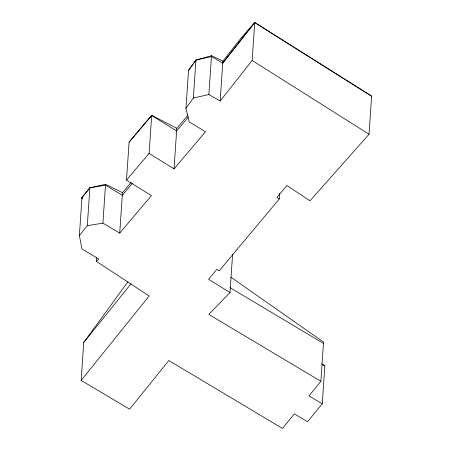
<?xml version="1.0" encoding="UTF-8"?>
<svg xmlns="http://www.w3.org/2000/svg" width="451" height="451" viewBox="0 0 451 451"><rect width="100%" height="100%" fill="white"/><g stroke="black" fill="none" stroke-linecap="round" stroke-linejoin="round"><path stroke-width="0.68" d="M79.365 235.523L81.952 197.606L89.89 187.779L105.551 184.318L122.48 192.656L119.718 233.122L102.901 223.132L87.302 225.697L79.365 235.523L81.958 248.958L98.735 259.004L96.418 261.394L149.146 295.991L81.152 380.413L129.6 409.17L168.826 360.518L282.489 428.45L294.362 413.843L307.52 421.775L322.262 403.814L324.85 365.902L321.991 363.884M87.302 225.697L89.89 187.779L91.068 187.582M81.152 380.413L83.734 342.495L127.881 281.836M96.418 261.394L96.706 257.183M102.901 223.132L105.551 184.318M119.718 233.122L151.435 195.599L126.5 180.101L129.093 142.065L151.694 115.321L176.798 128.321L174.035 168.9L149.101 153.402L151.694 115.321M185.959 108.319L188.557 70.249L195.937 60.034L211.502 55.698L222.89 61.071L220.167 101.013L208.858 94.535L193.349 98.036L185.959 108.319L189.195 121.871L205.47 131.709L174.035 168.9M193.349 98.036L195.937 60.034M208.858 94.535L211.502 55.698M322.262 403.814L309.025 395.854L320.864 381.309L208.83 314.437L229.987 292.519L232.569 254.606M220.167 101.013L252.16 60.468L254.747 22.55L371.635 96.046L369.031 134.235L310 200.813L286.898 185.558L276.846 197.561L279.237 199.015L219.242 270.797L216.852 269.343L208.599 279.259L229.987 292.519M279.237 199.015L279.62 193.4M320.864 381.309L323.536 342.078L230.901 277.19M188.546 70.401L195.931 60.118L211.44 56.617L222.749 63.095L254.747 22.55L371.618 96.317M222.749 63.095L254.747 22.55L241.55 37.461L222.89 61.071M83.734 342.495L130.999 283.814M81.952 197.594L82.229 198.914L81.952 197.606L89.89 187.779L105.489 185.214L122.306 195.21L132.261 183.433M122.48 192.656L131.089 182.452M176.798 128.321L187.943 115.118M129.082 142.183L151.683 115.484L176.617 130.982L188.292 117.17M126.5 180.101L149.101 153.402M149.225 118.387L151.683 115.484M229.959 287.591L323.446 343.397M321.839 364.092L324.85 365.902M252.16 60.468L369.031 134.235"/></g></svg>
